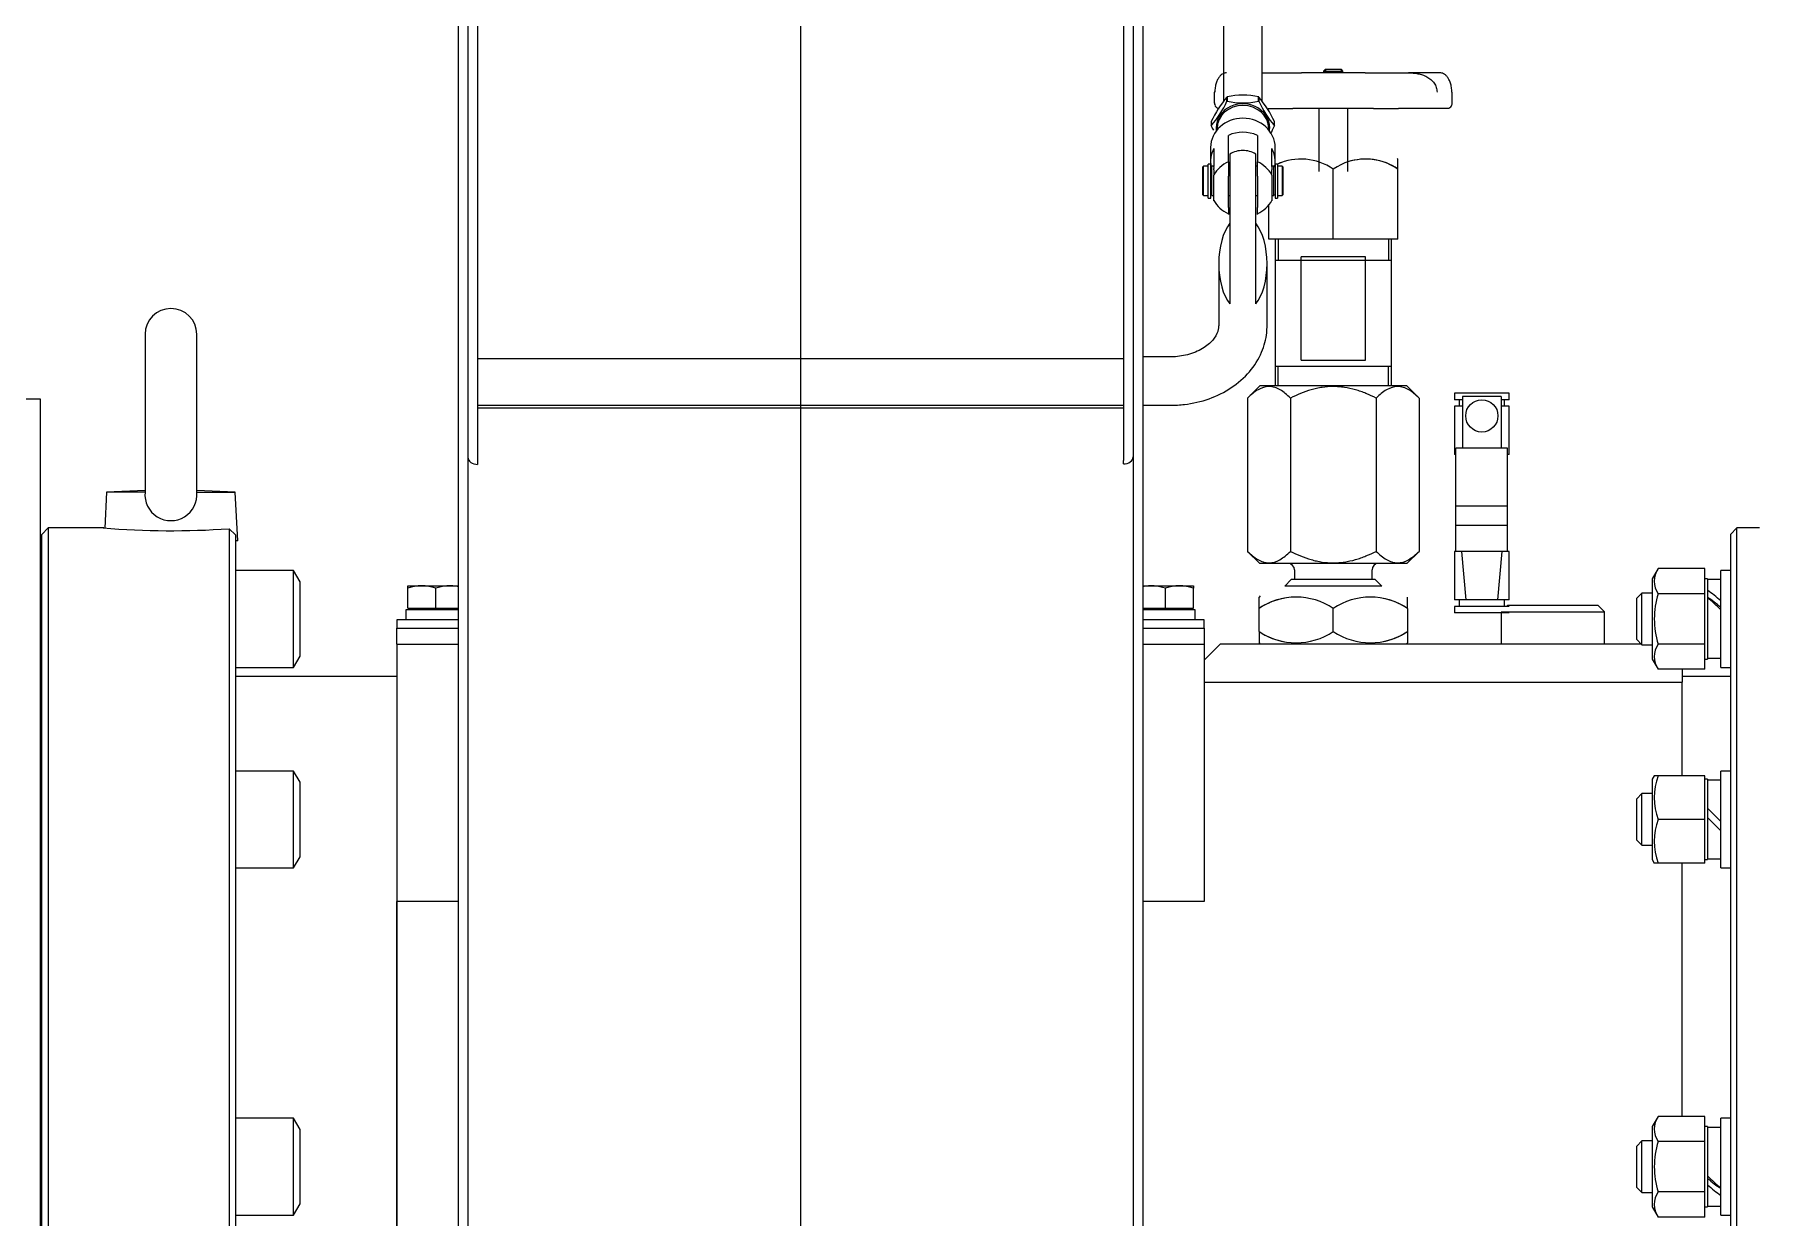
# Model space of a CAD drawing. Extents: x -681219 to -550379, y -242630 to -158199.
# Drawn here: x -622685 to -621992, y -178045 to -177570 of the extents above; entities that cross this region are included whole.
import ezdxf
from ezdxf.lldxf.tags import DXFTag

# ---------------------------------------------------------------- set-up
doc = ezdxf.new("R2010")
doc.units = 0
doc.header["$LTSCALE"] = 1000
for name, color, linetype in [('12_GB93', 7, 'CONTINUOUS'), ('12_GB97.1', 7, 'CONTINUOUS'), ('16_GB93', 7, 'CONTINUOUS'), ('16_GB97.1', 7, 'CONTINUOUS'), ('9_GB894.2_A', 7, 'CONTINUOUS'), ('AAO2017503', 7, 'CONTINUOUS'), ('AN101_01', 7, 'CONTINUOUS'), ('CDP-1', 7, 'CONTINUOUS'), ('CM2E32-100(SMC)', 7, 'CONTINUOUS'), ('DV1_默认层', 7, 'CONTINUOUS'), ('KQ2H06_02S', 7, 'CONTINUOUS'), ('M12×40_GB5783', 7, 'CONTINUOUS'), ('M16_GB1229', 7, 'CONTINUOUS'), ('M16×150_GB70.1_1', 7, 'CONTINUOUS'), ('M20_GB825', 7, 'CONTINUOUS'), ('MY135_04030101', 7, 'CONTINUOUS'), ('MYPH00711330A_A', 7, 'CONTINUOUS'), ('MYPH00711331A_A', 7, 'CONTINUOUS'), ('MYPH00711341_A', 7, 'CONTINUOUS'), ('MYPH00711777', 7, 'CONTINUOUS'), ('MYPH01410300A_A', 7, 'CONTINUOUS'), ('MYPH01410303A_A', 7, 'CONTINUOUS'), ('MYPH01410304A_A', 7, 'CONTINUOUS'), ('NT-03', 7, 'CONTINUOUS'), ('SJPS120×2_040201', 7, 'CONTINUOUS'), ('SY7120_40D_02', 7, 'CONTINUOUS'), ('Y-032B', 7, 'CONTINUOUS'), ('出料法兰', 7, 'CONTINUOUS'), ('导料板', 7, 'CONTINUOUS'), ('挡料板', 7, 'CONTINUOUS'), ('摇柄', 7, 'CONTINUOUS'), ('溜槽', 7, 'CONTINUOUS'), ('端板', 7, 'CONTINUOUS'), ('进料腔上筋', 7, 'CONTINUOUS'), ('进料腔衬套', 7, 'CONTINUOUS'), ('进料腔铸件', 7, 'CONTINUOUS')]:
    doc.layers.add(name, color=color, linetype=linetype)
tags = doc.linetypes.add('CENTER2', pattern=[28.575, 19.05, -3.175, 3.175, -3.175]).pattern_tags.tags
tags[10:11] = [DXFTag(74, 4), DXFTag(75, 0), DXFTag(340, '0'), DXFTag(46, 0.0), DXFTag(50, 0.0), DXFTag(44, 0.0), DXFTag(45, 0.0)]
tags[8:9] = [DXFTag(74, 4), DXFTag(75, 0), DXFTag(340, '0'), DXFTag(46, 0.0), DXFTag(50, 0.0), DXFTag(44, 0.0), DXFTag(45, 0.0)]
tags[6:7] = [DXFTag(74, 4), DXFTag(75, 0), DXFTag(340, '0'), DXFTag(46, 0.0), DXFTag(50, 0.0), DXFTag(44, 0.0), DXFTag(45, 0.0)]
tags[4:5] = [DXFTag(74, 4), DXFTag(75, 0), DXFTag(340, '0'), DXFTag(46, 0.0), DXFTag(50, 0.0), DXFTag(44, 0.0), DXFTag(45, 0.0)]

msp = doc.modelspace()

# ---------------------------------------------------------------- linework, layer by layer
at = {"layer": '12_GB93', "color": 7, "linetype": 'Continuous'}
for p, q in [((-622514.5305, -177800.9348), (-622535.5257, -177800.9348)), ((-622535.5257, -177800.9348), (-622535.5257, -177804.9524)), ((-622218.7833, -177800.9348), (-622239.7785, -177800.9348)), ((-622218.7833, -177804.9524), (-622218.7833, -177800.9348))]:
    msp.add_line(p, q, dxfattribs=at)
at = {"layer": '12_GB97.1', "color": 7, "linetype": 'Continuous'}
for p, q in [((-622514.5305, -177804.9524), (-622539.1545, -177804.9524)), ((-622539.1545, -177804.9524), (-622539.1545, -177808.1924)), ((-622215.1545, -177804.9524), (-622239.7785, -177804.9524)), ((-622215.1545, -177808.1924), (-622215.1545, -177804.9524))]:
    msp.add_line(p, q, dxfattribs=at)
at = {"layer": '16_GB93', "color": 7, "linetype": 'Continuous'}
for p, q in [((-622007.7945, -177788.7237), (-622013.1081, -177788.7237)), ((-622013.1081, -177820.3461), (-622007.7945, -177820.3461)), ((-622007.7945, -177869.2267), (-622013.1081, -177869.2267)), ((-622013.1081, -177880.5025), (-622007.7945, -177885.8161)), ((-622007.7945, -177889.5734), (-622013.1081, -177884.2598)), ((-622013.1081, -177900.8491), (-622007.7945, -177900.8491)), ((-622007.7945, -178008.6621), (-622013.1081, -178008.6621)), ((-622013.1081, -178040.2845), (-622007.7945, -178040.2845))]:
    msp.add_line(p, q, dxfattribs=at)
for centre, major_axis, start_param, end_param in [((-622008.5726, -177804.5349), (-15.2724, 15.2724), -1.35823249, -1.01806001), ((-622008.5726, -177804.5349), (-10.1399, 10.1399), 4.89999302, 5.42094808), ((-622012.3299, -177804.5349), (15.2724, -15.2724), 1.54165878, 1.88183127), ((-622008.5726, -178024.4733), (-15.2724, 15.2724), 1.54165878, 1.88183127), ((-622012.3299, -178024.4733), (10.1399, -10.1399), 4.89999302, 5.42094808), ((-622012.3299, -178024.4733), (15.2724, -15.2724), -1.35823249, -1.01806001)]:
    msp.add_ellipse(centre, major_axis=major_axis, ratio=0.26794919, start_param=start_param, end_param=end_param, dxfattribs=at)
at = {"layer": '16_GB97.1', "color": 7, "linetype": 'Continuous'}
for p, q in [((-622007.7945, -177823.9749), (-622007.7945, -177785.0949)), ((-622003.9065, -177785.0949), (-622007.7945, -177785.0949)), ((-622007.7945, -177823.9749), (-622003.9065, -177823.9749)), ((-622007.7945, -177904.4779), (-622007.7945, -177865.5979)), ((-622003.9065, -177865.5979), (-622007.7945, -177865.5979)), ((-622007.7945, -177904.4779), (-622003.9065, -177904.4779)), ((-622007.7945, -178043.9133), (-622007.7945, -178005.0333)), ((-622003.9065, -178005.0333), (-622007.7945, -178005.0333)), ((-622007.7945, -178043.9133), (-622003.9065, -178043.9133))]:
    msp.add_line(p, q, dxfattribs=at)
at = {"layer": '9_GB894.2_A', "color": 7, "linetype": 'Continuous'}
for p, q in [((-622213.5345, -177635.5839), (-622213.5345, -177621.8982)), ((-622212.4977, -177621.8982), (-622213.5345, -177621.8982)), ((-622212.4977, -177635.5839), (-622212.4977, -177621.8982)), ((-622186.7073, -177621.8982), (-622186.7073, -177635.5839)), ((-622185.6705, -177621.8982), (-622186.7073, -177621.8982)), ((-622185.6705, -177621.8982), (-622185.6705, -177635.5839)), ((-622213.5345, -177635.5839), (-622212.4977, -177635.5839)), ((-622186.7073, -177635.5839), (-622185.6705, -177635.5839))]:
    msp.add_line(p, q, dxfattribs=at)
at = {"layer": 'AAO2017503', "color": 7, "linetype": 'Continuous'}
for p, q in [((-622580.6265, -177785.0949), (-622603.9545, -177785.0949)), ((-622580.6265, -177823.9749), (-622580.6265, -177785.0949)), ((-622578.0345, -177789.5842), (-622580.6265, -177785.0949)), ((-622578.0345, -177819.4855), (-622578.0345, -177789.5842)), ((-622681.7145, -177791.5749), (-622682.3625, -177791.5749)), ((-622682.3625, -177817.4949), (-622681.7145, -177817.4949)), ((-622603.9545, -177823.9749), (-622580.6265, -177823.9749)), ((-622580.6265, -177823.9749), (-622578.0345, -177819.4855)), ((-622580.6265, -177865.5979), (-622603.9545, -177865.5979)), ((-622580.6265, -177904.4779), (-622580.6265, -177865.5979)), ((-622578.0345, -177870.0873), (-622580.6265, -177865.5979)), ((-622681.7145, -177872.0779), (-622682.3625, -177872.0779)), ((-622578.0345, -177899.9886), (-622578.0345, -177870.0873)), ((-622682.3625, -177897.9979), (-622681.7145, -177897.9979)), ((-622580.6265, -177904.4779), (-622578.0345, -177899.9886)), ((-622603.9545, -177904.4779), (-622580.6265, -177904.4779)), ((-622580.6265, -178005.0333), (-622603.9545, -178005.0333)), ((-622580.6265, -178043.9133), (-622580.6265, -178005.0333)), ((-622578.0345, -178009.5227), (-622580.6265, -178005.0333)), ((-622681.7145, -178011.5133), (-622682.3625, -178011.5133)), ((-622578.0345, -178039.424), (-622578.0345, -178009.5227)), ((-622682.3625, -178037.4333), (-622681.7145, -178037.4333)), ((-622580.6265, -178043.9133), (-622578.0345, -178039.424)), ((-622603.9545, -178043.9133), (-622580.6265, -178043.9133))]:
    msp.add_line(p, q, dxfattribs=at)
at = {"layer": 'AN101_01', "color": 7, "linetype": 'Continuous'}
for p, q in [((-622111.7985, -177777.4505), (-622110.1785, -177796.8905)), ((-622097.2185, -177796.8905), (-622095.5985, -177777.4505)), ((-622097.2185, -177796.8905), (-622110.1785, -177796.8905))]:
    msp.add_line(p, q, dxfattribs=at)
at = {"layer": 'CDP-1', "color": 7, "linetype": 'Continuous'}
for p, q in [((-622215.4137, -177622.8001), (-622215.8025, -177623.1889)), ((-622215.8025, -177623.1889), (-622215.8025, -177634.0753)), ((-622215.4137, -177634.4641), (-622215.4137, -177622.8001)), ((-622213.5345, -177622.8001), (-622215.4137, -177622.8001)), ((-622212.0441, -177623.0593), (-622212.4977, -177623.0593)), ((-622212.0441, -177634.4641), (-622212.0441, -177622.8001)), ((-622211.2665, -177622.8001), (-622212.0441, -177622.8001)), ((-622204.7865, -177622.8001), (-622205.4345, -177622.8001)), ((-622193.7705, -177622.8001), (-622194.4185, -177622.8001)), ((-622187.1609, -177622.8001), (-622187.9385, -177622.8001)), ((-622187.1609, -177634.4641), (-622187.1609, -177622.8001)), ((-622186.7073, -177623.0593), (-622187.1609, -177623.0593)), ((-622183.7913, -177622.8001), (-622185.6705, -177622.8001)), ((-622183.7913, -177622.8001), (-622183.7913, -177634.4641)), ((-622183.4025, -177623.1889), (-622183.7913, -177622.8001)), ((-622183.4025, -177634.0753), (-622183.4025, -177623.1889)), ((-622215.8025, -177634.0753), (-622215.4137, -177634.4641)), ((-622215.4137, -177634.4641), (-622213.5345, -177634.4641)), ((-622212.4977, -177634.2049), (-622212.0441, -177634.2049)), ((-622212.0441, -177634.4641), (-622211.2665, -177634.4641)), ((-622205.4345, -177634.4641), (-622204.7865, -177634.4641)), ((-622194.4185, -177634.4641), (-622193.7705, -177634.4641)), ((-622187.9385, -177634.4641), (-622187.1609, -177634.4641)), ((-622187.1609, -177634.2049), (-622186.7073, -177634.2049)), ((-622185.6705, -177634.4641), (-622183.7913, -177634.4641)), ((-622183.7913, -177634.4641), (-622183.4025, -177634.0753))]:
    msp.add_line(p, q, dxfattribs=at)
at = {"layer": 'CM2E32-100(SMC)', "color": 7, "linetype": 'Continuous'}
for p, q in [((-622207.3785, -177505.6975), (-622207.3785, -177596.7212)), ((-622191.8265, -177596.7014), (-622191.8265, -177505.6975))]:
    msp.add_line(p, q, dxfattribs=at)
at = {"layer": 'DV1_默认层', "color": 7, "linetype": 'CENTER2', "ltscale": 30}
msp.add_line((-622377.1545, -177037.9925), (-622377.1545, -178418.8847), dxfattribs=at)
at = {"layer": 'KQ2H06_02S', "color": 7, "linetype": 'Continuous'}
for p, q in [((-622092.6825, -177713.9465), (-622114.7145, -177713.9465)), ((-622114.7145, -177713.9465), (-622114.7145, -177716.5385)), ((-622092.6825, -177716.5385), (-622092.6825, -177713.9465)), ((-622111.4745, -177716.5385), (-622114.7145, -177716.5385)), ((-622111.4745, -177719.1305), (-622114.7145, -177719.1305)), ((-622114.7145, -177719.1305), (-622114.7145, -177738.5705)), ((-622112.7705, -177716.5385), (-622112.7705, -177719.1305)), ((-622092.6825, -177716.5385), (-622095.9225, -177716.5385)), ((-622092.6825, -177719.1305), (-622095.9225, -177719.1305)), ((-622094.6265, -177719.1305), (-622094.6265, -177716.5385)), ((-622092.6825, -177738.5705), (-622092.6825, -177719.1305)), ((-622114.0665, -177738.5705), (-622114.7145, -177738.5705)), ((-622092.6825, -177738.5705), (-622093.3305, -177738.5705)), ((-622114.0665, -177777.4505), (-622114.7145, -177777.4505)), ((-622114.7145, -177777.4505), (-622114.7145, -177796.8905)), ((-622092.6825, -177777.4505), (-622093.3305, -177777.4505)), ((-622092.6825, -177796.8905), (-622092.6825, -177777.4505)), ((-622110.1785, -177796.8905), (-622114.7145, -177796.8905)), ((-622112.7705, -177796.8905), (-622112.7705, -177799.4825)), ((-622092.6825, -177796.8905), (-622097.2185, -177796.8905)), ((-622094.6265, -177799.4825), (-622094.6265, -177796.8905)), ((-622092.6825, -177799.4825), (-622114.7145, -177799.4825)), ((-622114.7145, -177799.4825), (-622114.7145, -177802.0745)), ((-622092.6825, -177802.0745), (-622114.7145, -177802.0745))]:
    msp.add_line(p, q, dxfattribs=at)
at = {"layer": 'M12×40_GB5783', "color": 7, "linetype": 'Continuous'}
for p, q in [((-622534.8427, -177791.2148), (-622514.5305, -177791.2148)), ((-622534.8427, -177792.2188), (-622534.8427, -177791.2148)), ((-622239.7785, -177791.2148), (-622219.4663, -177791.2148)), ((-622219.4663, -177791.2148), (-622219.4663, -177792.2188)), ((-622534.8427, -177800.1572), (-622534.8427, -177792.2188)), ((-622523.6025, -177800.1572), (-622523.6025, -177792.219)), ((-622230.7065, -177800.1572), (-622230.7065, -177792.219)), ((-622219.4663, -177800.1572), (-622219.4663, -177792.2188)), ((-622534.8427, -177800.1572), (-622523.6025, -177800.1572)), ((-622534.3593, -177800.1572), (-622534.3593, -177800.9348)), ((-622523.6025, -177800.1572), (-622514.5305, -177800.1572)), ((-622239.7785, -177800.1572), (-622230.7065, -177800.1572)), ((-622230.7065, -177800.1572), (-622219.4663, -177800.1572)), ((-622219.9497, -177800.9348), (-622219.9497, -177800.1572))]:
    msp.add_line(p, q, dxfattribs=at)
for centre, start, end in [((-622529.2228, -177807.5892), 69.9144082, 110.0839111), ((-622517.9822, -177807.5893), 77.6650856, 110.0855316), ((-622236.3268, -177807.5892), 69.9144082, 102.3025138), ((-622225.0862, -177807.5893), 69.9161492, 110.0855316)]:
    msp.add_arc(centre, 16.3656, start, end, dxfattribs=at)
at = {"layer": 'M16_GB1229', "color": 7, "linetype": 'Continuous'}
for p, q in [((-622032.9213, -177784.3322), (-622035.2697, -177788.3997)), ((-622014.1449, -177784.3321), (-622032.9212, -177784.3321)), ((-622014.1449, -177794.4332), (-622014.1449, -177784.3321)), ((-622035.2697, -177788.3997), (-622035.2697, -177820.6701)), ((-622013.1081, -177788.3997), (-622014.1449, -177788.3997)), ((-622013.1081, -177788.3997), (-622013.1081, -177820.6701)), ((-622014.1449, -177794.4332), (-622032.9209, -177794.4332)), ((-622014.1449, -177814.636), (-622014.1449, -177794.4332)), ((-622014.1449, -177814.636), (-622032.9212, -177814.636)), ((-622014.1449, -177824.7376), (-622014.1449, -177814.636)), ((-622035.2697, -177820.6701), (-622032.9213, -177824.7375)), ((-622014.1449, -177824.7376), (-622032.9212, -177824.7376)), ((-622014.1449, -177820.6701), (-622013.1081, -177820.6701)), ((-622034.484, -177867.5419), (-622035.2697, -177868.9027)), ((-622032.9212, -177867.5419), (-622034.484, -177867.5419)), ((-622014.1449, -177867.5419), (-622032.9212, -177867.5419)), ((-622014.1449, -177885.0379), (-622014.1449, -177867.5419)), ((-622035.2697, -177868.9027), (-622035.2697, -177901.1731)), ((-622013.1081, -177868.9027), (-622014.1449, -177868.9027)), ((-622013.1081, -177868.9027), (-622013.1081, -177901.1731)), ((-622014.1449, -177885.0379), (-622032.9209, -177885.0379)), ((-622014.1449, -177902.5339), (-622014.1449, -177885.0379)), ((-622035.2697, -177901.1731), (-622034.484, -177902.5339)), ((-622014.1449, -177901.1731), (-622013.1081, -177901.1731)), ((-622032.9212, -177902.5339), (-622034.484, -177902.5339)), ((-622014.1449, -177902.5339), (-622032.9212, -177902.5339)), ((-622032.9213, -178004.2707), (-622035.2697, -178008.3381)), ((-622014.1449, -178004.2706), (-622032.9212, -178004.2706)), ((-622014.1449, -178014.3722), (-622014.1449, -178004.2706)), ((-622035.2697, -178008.3381), (-622035.2697, -178040.6085)), ((-622013.1081, -178008.3381), (-622014.1449, -178008.3381)), ((-622013.1081, -178008.3381), (-622013.1081, -178040.6085)), ((-622014.1449, -178014.3722), (-622032.9212, -178014.3722)), ((-622014.1449, -178034.575), (-622014.1449, -178014.3722)), ((-622035.2697, -178040.6085), (-622032.9213, -178044.676)), ((-622014.1449, -178034.575), (-622032.9209, -178034.575)), ((-622014.1449, -178044.6761), (-622014.1449, -178034.575)), ((-622014.1449, -178040.6085), (-622013.1081, -178040.6085)), ((-622014.1449, -178044.6761), (-622032.9212, -178044.6761))]:
    msp.add_line(p, q, dxfattribs=at)
for centre, radius, start, end in [((-622025.422, -177789.3825), 9.0413, 146.0414718, 213.9614395), ((-622000.7831, -177804.535), 33.6881, 162.5506439, 197.4479005), ((-622025.4521, -177819.6868), 9.0166, 145.9324646, 214.0675354), ((-622008.9962, -177876.2896), 25.474, 159.916149, 200.0855317), ((-622008.9963, -177893.7863), 25.4739, 159.9144081, 200.0839112), ((-622025.4521, -178009.3214), 9.0166, 145.9324646, 214.0675354), ((-622000.783, -178024.4732), 33.6882, 162.5521485, 197.4493071), ((-622025.422, -178039.6257), 9.0413, 146.038412, 213.9586768)]:
    msp.add_arc(centre, radius, start, end, dxfattribs=at)
at = {"layer": 'M16×150_GB70.1_1', "color": 7, "linetype": 'Continuous'}
for p, q in [((-622039.4169, -177794.1669), (-622041.4905, -177796.2405)), ((-622041.4905, -177812.8293), (-622041.4905, -177796.2405)), ((-622039.4169, -177814.9029), (-622039.4169, -177794.1669)), ((-622035.2697, -177794.1669), (-622039.4169, -177794.1669)), ((-622041.4905, -177812.8293), (-622039.4169, -177814.9029)), ((-622039.4169, -177814.9029), (-622035.2697, -177814.9029)), ((-622039.4169, -177874.6699), (-622041.4905, -177876.7435)), ((-622041.4905, -177893.3323), (-622041.4905, -177876.7435)), ((-622039.4169, -177895.4059), (-622039.4169, -177874.6699)), ((-622035.2697, -177874.6699), (-622039.4169, -177874.6699)), ((-622041.4905, -177893.3323), (-622039.4169, -177895.4059)), ((-622039.4169, -177895.4059), (-622035.2697, -177895.4059)), ((-622039.4169, -178014.1053), (-622041.4905, -178016.1789)), ((-622041.4905, -178032.7677), (-622041.4905, -178016.1789)), ((-622039.4169, -178034.8413), (-622039.4169, -178014.1053)), ((-622035.2697, -178014.1053), (-622039.4169, -178014.1053)), ((-622041.4905, -178032.7677), (-622039.4169, -178034.8413)), ((-622039.4169, -178034.8413), (-622035.2697, -178034.8413))]:
    msp.add_line(p, q, dxfattribs=at)
at = {"layer": 'M20_GB825', "color": 7, "linetype": 'Continuous'}
for p, q in [((-622640.2425, -177690.2564), (-622640.2425, -177754.1119)), ((-622619.5065, -177753.8145), (-622619.5065, -177690.2564)), ((-622655.7232, -177753.6308), (-622656.445, -177768.0665)), ((-622640.2425, -177752.9323), (-622655.7232, -177753.6308)), ((-622640.2378, -177753.6308), (-622655.7232, -177753.6308)), ((-622619.5111, -177753.6308), (-622604.0258, -177753.6308)), ((-622604.0258, -177753.6308), (-622619.5065, -177752.9323)), ((-622603.0473, -177773.2004), (-622604.0258, -177753.6308)), ((-622603.0473, -177773.2004), (-622603.9545, -177773.2004))]:
    msp.add_line(p, q, dxfattribs=at)
for centre, radius, start, end in [((-622629.8745, -177690.2564), 10.368, 0, 180), ((-622629.8745, -177754.6587), 10.4142, 174.3354546, 5.6645454)]:
    msp.add_arc(centre, radius, start, end, dxfattribs=at)
at = {"layer": 'MY135_04030101', "color": 7, "linetype": 'Continuous'}
for p, q in [((-622191.8265, -177585.2804), (-622176.086, -177585.2804)), ((-622150.5429, -177585.2804), (-622176.086, -177585.2804)), ((-622150.5429, -177585.2804), (-622133.1777, -177585.2804)), ((-622120.4062, -177585.2804), (-622133.1777, -177585.2804)), ((-622210.8768, -177593.0564), (-622211.0906, -177593.0564)), ((-622211.0906, -177593.0564), (-622211.0906, -177597.3428)), ((-622115.5383, -177593.0564), (-622115.7522, -177593.0564)), ((-622115.5383, -177597.3428), (-622115.5383, -177593.0564)), ((-622189.4893, -177599.5364), (-622179.5185, -177599.5364)), ((-622167.6825, -177599.5364), (-622179.5185, -177599.5364)), ((-622158.9464, -177599.5364), (-622167.6825, -177599.5364)), ((-622147.1105, -177599.5364), (-622158.9464, -177599.5364)), ((-622147.1105, -177599.5364), (-622137.1397, -177599.5364)), ((-622121.8899, -177599.5364), (-622137.1397, -177599.5364)), ((-622117.5218, -177599.5364), (-622121.8899, -177599.5364))]:
    msp.add_line(p, q, dxfattribs=at)
for centre, radius, start, end in [((-622210.439, -177597.3241), 0.6503, 181.7291092, 227.6817991), ((-622209.6405, -177597.5427), 1.4304, 171.6311579, 206.6690742), ((-622117.2524, -177597.4674), 1.7128, 326.9232659, 4.2290726), ((-622209.0876, -177597.6416), 1.8914, 203.5519845, 268.1350794), ((-622117.4682, -177597.6936), 1.8116, 268.3230288, 336.9409011)]:
    msp.add_arc(centre, radius, start, end, dxfattribs=at)
for points, knots in [([(-622206.2227, -177585.2804), (-622206.6288, -177585.2804), (-622207.0849, -177585.3675), (-622207.8123, -177585.7342), (-622208.0616, -177585.8964), (-622208.5561, -177586.3106), (-622208.8028, -177586.5629), (-622209.2872, -177587.1804), (-622209.5262, -177587.5497), (-622209.8529, -177588.1817), (-622209.9571, -177588.4061), (-622210.1545, -177588.8854), (-622210.2482, -177589.1423), (-622210.502, -177589.9408), (-622210.6374, -177590.5135), (-622210.7793, -177591.4415), (-622210.8158, -177591.7616), (-622210.8644, -177592.4036), (-622210.8768, -177592.7282), (-622210.8768, -177593.0564)], [0, 0, 0, 0, 0.25, 0.25, 0.375, 0.375, 0.5, 0.5, 0.625, 0.625, 0.6875, 0.6875, 0.75, 0.75, 0.875, 0.875, 0.9375, 0.9375, 1, 1, 1, 1]), ([(-622133.1777, -177585.2804), (-622131.9083, -177585.2804), (-622130.6338, -177585.3675), (-622128.7411, -177585.7342), (-622128.1147, -177585.8964), (-622126.9053, -177586.3106), (-622126.3183, -177586.5629), (-622125.1893, -177587.1804), (-622124.6444, -177587.5497), (-622123.9108, -177588.1817), (-622123.6787, -177588.4061), (-622123.2419, -177588.8854), (-622123.036, -177589.1423), (-622122.4812, -177589.9408), (-622122.1892, -177590.5135), (-622121.884, -177591.4415), (-622121.8056, -177591.7616), (-622121.7017, -177592.4036), (-622121.6753, -177592.7282), (-622121.6753, -177593.0564)], [0, 0, 0, 0, 0.25, 0.25, 0.375, 0.375, 0.5, 0.5, 0.625, 0.625, 0.6875, 0.6875, 0.75, 0.75, 0.875, 0.875, 0.9375, 0.9375, 1, 1, 1, 1]), ([(-622115.7522, -177593.0564), (-622115.7522, -177592.4007), (-622115.8011, -177591.7636), (-622115.9422, -177590.8345), (-622116.0006, -177590.5312), (-622116.135, -177589.9529), (-622116.2113, -177589.6753), (-622116.3808, -177589.1421), (-622116.4744, -177588.8856), (-622116.672, -177588.4059), (-622116.7764, -177588.181), (-622116.9949, -177587.7584), (-622117.1095, -177587.5599), (-622117.3444, -177587.1926), (-622117.464, -177587.0245), (-622117.8271, -177586.5618), (-622118.0752, -177586.308), (-622118.4498, -177585.9952), (-622118.5753, -177585.9022), (-622118.8223, -177585.7397), (-622118.9444, -177585.6696), (-622119.546, -177585.3676), (-622120.0004, -177585.2804), (-622120.4062, -177585.2804)], [0, 0, 0, 0, 0.125, 0.125, 0.1875, 0.1875, 0.25, 0.25, 0.3125, 0.3125, 0.375, 0.375, 0.4375, 0.4375, 0.5, 0.5, 0.625, 0.625, 0.6875, 0.6875, 0.75, 0.75, 1, 1, 1, 1])]:
    msp.add_open_spline(points, degree=3, knots=knots, dxfattribs=at)
at = {"layer": 'MYPH00711330A_A', "color": 7, "linetype": 'Continuous'}
for p, q in [((-622166.5545, -177583.9844), (-622167.2025, -177584.6324)), ((-622167.2025, -177584.6324), (-622159.4265, -177584.6324)), ((-622167.2025, -177584.6324), (-622167.2025, -177585.2804)), ((-622160.0745, -177583.9844), (-622166.5545, -177583.9844)), ((-622166.4074, -177583.9844), (-622166.4074, -177585.2804)), ((-622160.2216, -177583.9844), (-622160.2216, -177585.2804)), ((-622159.4265, -177584.6324), (-622160.0745, -177583.9844)), ((-622159.4265, -177585.2804), (-622159.4265, -177584.6324)), ((-622169.1465, -177599.5364), (-622169.1465, -177624.8732)), ((-622157.4825, -177624.8732), (-622157.4825, -177599.5364))]:
    msp.add_line(p, q, dxfattribs=at)
at = {"layer": 'MYPH00711331A_A', "color": 7, "linetype": 'Continuous'}
for p, q in [((-622192.8633, -177710.9924), (-622197.7338, -177715.8629)), ((-622133.7657, -177710.9924), (-622192.8633, -177710.9924)), ((-622128.8952, -177715.8629), (-622133.7657, -177710.9924)), ((-622197.7338, -177715.8629), (-622197.7338, -177777.4019)), ((-622180.5241, -177715.8629), (-622180.5241, -177777.4019)), ((-622146.1048, -177715.8629), (-622146.1048, -177777.4019)), ((-622128.8952, -177715.8629), (-622128.8952, -177777.4019)), ((-622197.7338, -177777.4019), (-622192.8633, -177782.2724)), ((-622133.7657, -177782.2724), (-622128.8952, -177777.4019)), ((-622133.7657, -177782.2724), (-622192.8633, -177782.2724)), ((-622180.1625, -177788.7524), (-622182.7545, -177791.3444)), ((-622143.8745, -177791.3444), (-622182.7545, -177791.3444)), ((-622146.4665, -177788.7524), (-622180.1625, -177788.7524)), ((-622178.8665, -177784.8644), (-622178.8665, -177788.7524)), ((-622147.7625, -177788.7524), (-622147.7625, -177784.8644)), ((-622143.8745, -177791.3444), (-622146.4665, -177788.7524))]:
    msp.add_line(p, q, dxfattribs=at)
for centre, start, end in [((-622181.4585, -177784.8644), 0, 90), ((-622145.1705, -177784.8644), 90, 180)]:
    msp.add_arc(centre, 2.592, start, end, dxfattribs=at)
for points, knots in [([(-622180.5241, -177715.8629), (-622181.8688, -177714.5183), (-622183.2438, -177713.375), (-622185.3801, -177712.1498), (-622186.1046, -177711.8239), (-622187.2144, -177711.4877), (-622187.5881, -177711.401), (-622188.344, -177711.2834), (-622188.7219, -177711.2533), (-622190.5999, -177711.2454), (-622192.0767, -177711.7004), (-622194.2609, -177712.9383), (-622194.9736, -177713.4361), (-622196.3716, -177714.5601), (-622197.0576, -177715.1868), (-622197.7338, -177715.8629)], [0, 0, 0, 0, 0.25, 0.25, 0.375, 0.375, 0.4375, 0.4375, 0.5, 0.5, 0.75, 0.75, 0.875, 0.875, 1, 1, 1, 1]), ([(-622146.1048, -177715.8629), (-622147.4379, -177715.1964), (-622148.7985, -177714.5736), (-622150.8954, -177713.7289), (-622151.6017, -177713.4633), (-622153.021, -177712.9719), (-622153.7353, -177712.7454), (-622155.8939, -177712.1304), (-622157.3539, -177711.8062), (-622159.5816, -177711.4755), (-622160.3317, -177711.391), (-622161.8404, -177711.2786), (-622162.592, -177711.251), (-622164.8387, -177711.253), (-622166.3254, -177711.3677), (-622168.5404, -177711.6974), (-622169.2762, -177711.8335), (-622170.743, -177712.155), (-622171.4764, -177712.341), (-622173.6504, -177712.9622), (-622175.0629, -177713.4583), (-622177.8321, -177714.5748), (-622179.1887, -177715.1952), (-622180.5241, -177715.8629)], [0, 0, 0, 0, 0.125, 0.125, 0.1875, 0.1875, 0.25, 0.25, 0.375, 0.375, 0.4375, 0.4375, 0.5, 0.5, 0.625, 0.625, 0.6875, 0.6875, 0.75, 0.75, 0.875, 0.875, 1, 1, 1, 1]), ([(-622128.8952, -177715.8629), (-622130.2393, -177714.5188), (-622131.6139, -177713.3757), (-622133.75, -177712.1504), (-622134.4745, -177711.8244), (-622135.5844, -177711.4879), (-622135.9582, -177711.4012), (-622136.7142, -177711.2835), (-622137.0921, -177711.2533), (-622138.9702, -177711.2452), (-622140.4471, -177711.7001), (-622142.6317, -177712.9381), (-622143.3443, -177713.4359), (-622144.7425, -177714.56), (-622145.4286, -177715.1867), (-622146.1048, -177715.8629)], [0, 0, 0, 0, 0.25, 0.25, 0.375, 0.375, 0.4375, 0.4375, 0.5, 0.5, 0.75, 0.75, 0.875, 0.875, 1, 1, 1, 1]), ([(-622197.7338, -177777.4019), (-622196.3897, -177778.746), (-622195.0151, -177779.8891), (-622192.8791, -177781.1144), (-622192.1546, -177781.4404), (-622191.0448, -177781.7769), (-622190.671, -177781.8636), (-622189.915, -177781.9813), (-622189.5371, -177782.0115), (-622187.6591, -177782.0197), (-622186.1822, -177781.5649), (-622183.9977, -177780.327), (-622183.285, -177779.8292), (-622181.8867, -177778.7051), (-622181.2005, -177778.0783), (-622180.5241, -177777.4019)], [0, 0, 0, 0, 0.25, 0.25, 0.375, 0.375, 0.4375, 0.4375, 0.5, 0.5, 0.75, 0.75, 0.875, 0.875, 1, 1, 1, 1]), ([(-622180.5241, -177777.4019), (-622179.1887, -177778.0696), (-622177.8321, -177778.6901), (-622175.0629, -177779.8066), (-622173.6504, -177780.3027), (-622171.4764, -177780.9238), (-622170.743, -177781.1099), (-622169.2762, -177781.4313), (-622168.5404, -177781.5674), (-622166.3254, -177781.8971), (-622164.8387, -177782.0119), (-622162.592, -177782.0139), (-622161.8404, -177781.9863), (-622160.3317, -177781.8738), (-622159.5816, -177781.7894), (-622157.3539, -177781.4586), (-622155.8939, -177781.1344), (-622153.7353, -177780.5194), (-622153.021, -177780.293), (-622151.6017, -177779.8015), (-622150.8954, -177779.5359), (-622148.7985, -177778.6913), (-622147.4379, -177778.0685), (-622146.1048, -177777.4019)], [0, 0, 0, 0, 0.125, 0.125, 0.25, 0.25, 0.3125, 0.3125, 0.375, 0.375, 0.5, 0.5, 0.5625, 0.5625, 0.625, 0.625, 0.75, 0.75, 0.8125, 0.8125, 0.875, 0.875, 1, 1, 1, 1]), ([(-622146.1048, -177777.4019), (-622144.7607, -177778.7461), (-622143.386, -177779.8892), (-622141.25, -177781.1145), (-622140.5255, -177781.4404), (-622139.4156, -177781.7769), (-622139.0418, -177781.8636), (-622138.2858, -177781.9813), (-622137.9079, -177782.0115), (-622136.0298, -177782.0197), (-622134.5529, -177781.5647), (-622132.3683, -177780.3267), (-622131.6556, -177779.829), (-622130.2575, -177778.7049), (-622129.5714, -177778.0781), (-622128.8952, -177777.4019)], [0, 0, 0, 0, 0.25, 0.25, 0.375, 0.375, 0.4375, 0.4375, 0.5, 0.5, 0.75, 0.75, 0.875, 0.875, 1, 1, 1, 1])]:
    msp.add_open_spline(points, degree=3, knots=knots, dxfattribs=at)
at = {"layer": 'MYPH00711341_A', "color": 7, "linetype": 'Continuous'}
for p, q in [((-622786.0425, -177716.1764), (-622682.3625, -177716.1764)), ((-622682.3625, -177716.1764), (-622682.3625, -177729.1364)), ((-622682.3625, -177729.1364), (-622682.3625, -178409.5364))]:
    msp.add_line(p, q, dxfattribs=at)
at = {"layer": 'MYPH00711777', "color": 7, "linetype": 'Continuous'}
for p, q in [((-622215.1545, -177829.9319), (-622023.3465, -177829.9319)), ((-622023.3465, -177867.5419), (-622023.3465, -177829.9319)), ((-622023.3465, -178004.2706), (-622023.3465, -177902.5339)), ((-622539.1545, -178380.0209), (-622539.1545, -177917.9209)), ((-622514.5305, -177917.9209), (-622539.1545, -177917.9209)), ((-622215.1545, -177917.9209), (-622239.7785, -177917.9209))]:
    msp.add_line(p, q, dxfattribs=at)
at = {"layer": 'MYPH01410300A_A', "color": 7, "linetype": 'Continuous'}
for p, q in [((-622163.3145, -177652.0244), (-622163.3145, -177623.8935)), ((-622137.3945, -177619.8836), (-622137.6537, -177619.6244)), ((-622137.3945, -177623.8935), (-622137.3945, -177619.8836)), ((-622137.3945, -177652.0244), (-622137.3945, -177623.8935)), ((-622189.2345, -177652.0244), (-622189.2345, -177638.4411)), ((-622163.3145, -177652.0244), (-622189.2345, -177652.0244)), ((-622137.3945, -177652.0244), (-622163.3145, -177652.0244))]:
    msp.add_line(p, q, dxfattribs=at)
for centre, radius, start, end in [((-622176.2745, -177643.0397), 23.1202, 109.954066, 114.4154284), ((-622176.2745, -177642.9373), 23.0354, 55.7633544, 114.4518764), ((-622150.3545, -177643.0396), 23.12, 55.9059589, 124.0940411), ((-622150.3545, -177642.9373), 23.0354, 55.7633544, 108.1531315)]:
    msp.add_arc(centre, radius, start, end, dxfattribs=at)
at = {"layer": 'MYPH01410303A_A', "color": 7, "linetype": 'Continuous'}
for p, q in [((-622186.6425, -177652.0244), (-622186.6425, -177710.9924)), ((-622185.4502, -177652.0244), (-622185.4502, -177660.4484)), ((-622141.1788, -177652.0244), (-622141.1788, -177660.4484)), ((-622139.9865, -177710.9924), (-622139.9865, -177652.0244)), ((-622150.4194, -177659.1524), (-622176.2095, -177659.1524)), ((-622176.2095, -177700.6244), (-622176.2095, -177659.1524)), ((-622150.4194, -177700.6244), (-622150.4194, -177659.1524)), ((-622186.6425, -177660.4484), (-622139.9865, -177660.4484)), ((-622176.2095, -177700.6244), (-622150.4194, -177700.6244)), ((-622139.9865, -177703.2164), (-622186.6425, -177703.2164)), ((-622185.4502, -177710.9924), (-622185.4502, -177703.2164)), ((-622141.1788, -177710.9924), (-622141.1788, -177703.2164))]:
    msp.add_line(p, q, dxfattribs=at)
at = {"layer": 'MYPH01410304A_A', "color": 7, "linetype": 'Continuous'}
for p, q in [((-622192.6041, -177795.2324), (-622193.1225, -177795.7508)), ((-622193.1225, -177800.3621), (-622193.1225, -177795.7508)), ((-622133.5065, -177800.3621), (-622133.5065, -177795.761)), ((-622193.1225, -177809.5427), (-622193.1225, -177800.3621)), ((-622163.3145, -177809.5427), (-622163.3145, -177800.3621)), ((-622133.5065, -177800.3621), (-622133.5065, -177809.5427)), ((-622193.1225, -177809.5427), (-622193.1225, -177814.154)), ((-622133.5065, -177809.5427), (-622133.5065, -177814.154)), ((-622193.1225, -177814.154), (-622192.6041, -177814.6724)), ((-622134.0249, -177814.6724), (-622133.5065, -177814.154))]:
    msp.add_line(p, q, dxfattribs=at)
for centre, radius, start, end in [((-622178.2185, -177822.263), 26.491, 55.7638466, 124.2361534), ((-622178.2185, -177822.2629), 26.491, 100.0537208, 124.2362153), ((-622148.4105, -177822.2628), 26.4909, 55.7636343, 124.2363657), ((-622148.4105, -177822.263), 26.491, 55.7638466, 79.979887), ((-622178.2185, -177787.6419), 26.491, 235.7637847, 259.9462792), ((-622178.2185, -177787.6419), 26.491, 235.7638466, 304.2361534), ((-622148.4105, -177787.642), 26.4909, 235.7636343, 304.2363657), ((-622148.4105, -177787.6419), 26.491, 280.020113, 304.2361534)]:
    msp.add_arc(centre, radius, start, end, dxfattribs=at)
at = {"layer": 'NT-03', "color": 7, "linetype": 'Continuous'}
for p, q in [((-622205.982, -177596.6692), (-622205.982, -177594.9944)), ((-622205.9237, -177594.964), (-622205.9237, -177596.6388)), ((-622193.2812, -177596.6388), (-622193.2812, -177594.964)), ((-622193.223, -177594.9944), (-622193.223, -177596.6692)), ((-622212.3032, -177604.8752), (-622212.3032, -177606.55)), ((-622186.9017, -177606.55), (-622186.9017, -177604.8752))]:
    msp.add_line(p, q, dxfattribs=at)
for centre, radius, start, end in [((-622172.8587, -177623.1473), 43.4712, 139.6372585, 155.1446486), ((-622246.2206, -177577.889), 44.4054, 319.8013577, 334.9805493), ((-622199.6025, -177622.2793), 28.0372, 76.9701221, 103.0298779), ((-622199.6025, -177569.3235), 28.0372, 256.9701221, 283.0298779), ((-622227.1403, -177623.6554), 44.4054, 25.0194507, 40.1986423), ((-622153.7784, -177578.397), 43.4712, 204.8553514, 220.3627415), ((-622201.9592, -177606.5803), 10.3441, 179.8318103, 180.1681897), ((-622172.0646, -177587.8305), 44.4054, 205.0194507, 207.5336488), ((-622226.3462, -177588.3385), 43.4712, 330.6364234, 335.1446486), ((-622197.2457, -177606.5803), 10.3441, 359.8318103, 0.1681897)]:
    msp.add_arc(centre, radius, start, end, dxfattribs=at)
for start_param, end_param in [(0, 3.27658988), (6.14788618, 6.28318531)]:
    msp.add_ellipse((-622199.6025, -177607.4178), major_axis=(10.7568, 0), ratio=0.90246349, start_param=start_param, end_param=end_param, dxfattribs=at)
for points in [[(-622205.9237, -177594.964), (-622205.9529, -177594.9791), (-622205.982, -177594.9944)], [(-622205.982, -177596.6692), (-622205.9529, -177596.6539), (-622205.9237, -177596.6388)], [(-622193.223, -177594.9944), (-622193.2521, -177594.9791), (-622193.2812, -177594.964)], [(-622193.2812, -177596.6388), (-622193.2521, -177596.6539), (-622193.223, -177596.6692)]]:
    msp.add_open_spline(points, degree=2, dxfattribs=at)
at = {"layer": 'SJPS120×2_040201', "color": 7, "linetype": 'Continuous'}
for p, q in [((-622095.9225, -177801.7124), (-622054.4505, -177801.7124)), ((-622095.9225, -177802.0745), (-622095.9225, -177814.6724)), ((-622093.3305, -177799.1204), (-622093.6926, -177799.4825)), ((-622057.0425, -177799.1204), (-622093.3305, -177799.1204)), ((-622054.4505, -177801.7124), (-622057.0425, -177799.1204)), ((-622054.4505, -177814.6724), (-622054.4505, -177801.7124))]:
    msp.add_line(p, q, dxfattribs=at)
at = {"layer": 'SY7120_40D_02', "color": 7, "linetype": 'Continuous'}
for p, q in [((-622095.9225, -177715.2425), (-622111.4745, -177715.2425)), ((-622111.4745, -177715.2425), (-622111.4745, -177735.9785)), ((-622095.9225, -177715.2425), (-622095.9225, -177735.9785)), ((-622114.0665, -177759.3065), (-622114.0665, -177735.9785)), ((-622093.3305, -177735.9785), (-622114.0665, -177735.9785)), ((-622093.3305, -177759.3065), (-622093.3305, -177735.9785)), ((-622114.0665, -177767.0007), (-622114.0665, -177759.3065)), ((-622093.3305, -177759.3065), (-622114.0665, -177759.3065)), ((-622093.3305, -177767.0007), (-622093.3305, -177759.3065)), ((-622114.0665, -177777.4505), (-622114.0665, -177767.0007)), ((-622093.3305, -177767.0007), (-622114.0665, -177767.0007)), ((-622093.3305, -177777.4505), (-622093.3305, -177767.0007)), ((-622093.3305, -177777.4505), (-622114.0665, -177777.4505))]:
    msp.add_line(p, q, dxfattribs=at)
msp.add_circle((-622103.6985, -177723.0185), 6.48, dxfattribs=at)
at = {"layer": 'Y-032B', "color": 7, "linetype": 'Continuous'}
for p, q in [((-622209.9705, -177607.6969), (-622209.9705, -177608.216)), ((-622205.4345, -177620.9787), (-622205.4345, -177610.3715)), ((-622193.7705, -177610.3715), (-622193.7705, -177620.9787)), ((-622189.2345, -177608.216), (-622189.2345, -177607.6969)), ((-622212.5625, -177615.2336), (-622212.5625, -177620.8163)), ((-622211.2665, -177615.7182), (-622211.2665, -177622.9098)), ((-622187.9385, -177622.9098), (-622187.9385, -177615.7182)), ((-622186.6425, -177620.8163), (-622186.6425, -177615.2336)), ((-622211.2665, -177624.1582), (-622211.2665, -177626.3254)), ((-622205.4345, -177620.9787), (-622205.4345, -177626.8271)), ((-622193.7705, -177626.8271), (-622193.7705, -177620.9787)), ((-622187.9385, -177626.3254), (-622187.9385, -177624.1582)), ((-622211.2665, -177636.6881), (-622211.2665, -177626.3254)), ((-622205.4345, -177639.3696), (-622205.4345, -177626.8271)), ((-622193.7705, -177626.8271), (-622193.7705, -177639.3696)), ((-622187.9385, -177626.3254), (-622187.9385, -177636.6887)), ((-622205.4345, -177639.3696), (-622205.4345, -177642.2094)), ((-622193.7705, -177642.2094), (-622193.7705, -177639.3696))]:
    msp.add_line(p, q, dxfattribs=at)
for centre, major_axis, start_param, end_param in [((-622199.6025, -177615.2336), (12.96, 0), 0, 3.14159265), ((-622199.6025, -177607.6969), (10.368, 0), 0, 3.14159265), ((-622199.6025, -177620.8163), (-12.96, 0), 4.24562364, 5.17915432), ((-622199.6025, -177620.8163), (12.96, 0), 2.69056584, 3.33456639), ((-622199.6025, -177620.8163), (-12.96, 0), 2.95769175, 3.59261947), ((-622199.6025, -177631.4235), (-12.96, 0), 5.17915432, 5.8321585), ((-622199.6025, -177631.4235), (12.96, 0), 0.45102681, 1.10403099), ((-622199.6025, -177631.4235), (-12.96, 0), 0.45102681, 1.10403099), ((-622199.6025, -177631.4235), (12.96, 0), 5.17915432, 5.8321585)]:
    msp.add_ellipse(centre, major_axis=major_axis, ratio=0.90246349, start_param=start_param, end_param=end_param, dxfattribs=at)
for points in [[(-622211.2665, -177624.1582), (-622211.2375, -177624.0035), (-622211.2148, -177623.8597), (-622211.184, -177623.5949), (-622211.1761, -177623.4737), (-622211.1763, -177623.155), (-622211.2081, -177623.0035), (-622211.2665, -177622.9098)], [(-622187.9385, -177622.9098), (-622187.9675, -177622.9564), (-622187.9902, -177623.0177), (-622188.0209, -177623.1712), (-622188.0289, -177623.2639), (-622188.0287, -177623.5834), (-622187.9969, -177623.8468), (-622187.9385, -177624.1582)]]:
    msp.add_open_spline(points, degree=3, knots=[0, 0, 0, 0, 0.25, 0.25, 0.5, 0.5, 1, 1, 1, 1], dxfattribs=at)
at = {"layer": '出料法兰', "color": 7, "linetype": 'Continuous'}
for p, q in [((-622539.1545, -177814.6724), (-622539.1545, -177808.1924)), ((-622539.1545, -177808.1924), (-622532.6745, -177808.1924)), ((-622532.6745, -177808.1924), (-622514.5305, -177808.1924)), ((-622239.7785, -177808.1924), (-622221.6345, -177808.1924)), ((-622221.6345, -177808.1924), (-622215.1545, -177808.1924)), ((-622215.1545, -177808.1924), (-622215.1545, -177814.6724)), ((-622532.6745, -177814.6724), (-622514.5305, -177814.6724)), ((-622239.7785, -177814.6724), (-622221.6345, -177814.6724))]:
    msp.add_line(p, q, dxfattribs=at)
at = {"layer": '导料板', "color": 7, "linetype": 'Continuous'}
msp.add_line((-622247.5545, -177700.1018), (-622506.7545, -177700.1018), dxfattribs=at)
at = {"layer": '挡料板', "color": 7, "linetype": 'Continuous'}
msp.add_line((-622506.7545, -177718.7684), (-622247.5545, -177718.7684), dxfattribs=at)
at = {"layer": '摇柄', "color": 7, "linetype": 'Continuous'}
for p, q in [((-622204.7865, -177617.928), (-622204.7865, -177631.4353)), ((-622194.4185, -177631.4353), (-622194.4185, -177617.928)), ((-622204.7865, -177631.4353), (-622204.7865, -177678.0853)), ((-622194.4185, -177678.0853), (-622194.4185, -177631.4353)), ((-622209.3225, -177661.8907), (-622209.3225, -177686.7106)), ((-622189.8825, -177686.7106), (-622189.8825, -177661.8907)), ((-622228.7625, -177699.3284), (-622239.7785, -177699.3284)), ((-622239.7785, -177718.7684), (-622228.7625, -177718.7684))]:
    msp.add_line(p, q, dxfattribs=at)
for start, end in [(90, 122.2309526), (57.7690474, 90)]:
    msp.add_arc((-622199.6025, -177626.1502), 9.72, start, end, dxfattribs=at)
for major_axis in [(0, -19.1447), (0, 19.1447)]:
    msp.add_ellipse((-622199.6025, -177661.8907), major_axis=major_axis, ratio=0.50771331, start_param=3.7041289, end_param=5.72064906, dxfattribs=at)
for points, knots in [([(-622228.7625, -177718.7684), (-622226.6664, -177718.7059), (-622221.6841, -177718.5031), (-622212.9092, -177716.4328), (-622203.9697, -177711.9861), (-622196.6262, -177705.5562), (-622191.8315, -177697.9587), (-622190.0427, -177691.2117), (-622189.9122, -177687.7883), (-622189.8825, -177686.7106)], [0, 0, 0, 0, 0.09618801, 0.26879158, 0.44315712, 0.61818516, 0.79123978, 0.94393829, 1, 1, 1, 1]), ([(-622209.3225, -177686.7106), (-622209.3461, -177687.26), (-622209.4593, -177688.7734), (-622210.6932, -177691.7131), (-622214.3534, -177695.3778), (-622219.8526, -177698.1768), (-622225.2375, -177699.2424), (-622227.9898, -177699.3139), (-622228.7625, -177699.3284)], [0, 0, 0, 0, 0.09882255, 0.31741502, 0.51976711, 0.73631737, 0.93675551, 1, 1, 1, 1])]:
    msp.add_open_spline(points, degree=3, knots=knots, dxfattribs=at)
at = {"layer": '溜槽', "color": 7, "linetype": 'Continuous'}
for p, q in [((-622514.5305, -177501.6696), (-622514.5305, -178095.6205)), ((-622510.6425, -177501.6696), (-622510.6425, -178095.6205)), ((-622243.6665, -177501.6696), (-622243.6665, -178095.6205)), ((-622239.7785, -177501.6696), (-622239.7785, -178095.6205)), ((-622506.7545, -177719.7981), (-622247.5545, -177719.7981)), ((-622506.7545, -177740.8991), (-622506.7545, -177742.5095)), ((-622247.5545, -177742.2836), (-622247.5545, -177740.8991))]:
    msp.add_line(p, q, dxfattribs=at)
for centre, start_param, end_param in [((-622506.7545, -177739.634), 3.14159265, 4.71238898), ((-622247.5545, -177739.4081), 4.71238898, 6.28318531)]:
    msp.add_ellipse(centre, major_axis=(3.888, 0), ratio=0.73957919, start_param=start_param, end_param=end_param, dxfattribs=at)
at = {"layer": '端板', "color": 7, "linetype": 'Continuous'}
for p, q in [((-622506.7545, -177436.8884), (-622506.7545, -177740.8991)), ((-622247.5545, -177436.8884), (-622247.5545, -177740.8991))]:
    msp.add_line(p, q, dxfattribs=at)
at = {"layer": '进料腔上筋', "color": 7, "linetype": 'Continuous'}
for p, q in [((-622208.6745, -177814.6724), (-622215.1545, -177821.1524)), ((-622039.6473, -177814.6724), (-622208.6745, -177814.6724)), ((-622023.3465, -177824.7376), (-622023.3465, -177829.9319))]:
    msp.add_line(p, q, dxfattribs=at)
at = {"layer": '进料腔衬套', "color": 7, "linetype": 'Continuous'}
msp.add_line((-622681.7145, -177865.8644), (-622682.3625, -177866.5124), dxfattribs=at)
at = {"layer": '进料腔铸件', "color": 7, "linetype": 'Continuous'}
for p, q in [((-622679.1225, -177768.0164), (-622681.7145, -177770.6084)), ((-622681.7145, -178072.5764), (-622681.7145, -177770.6084)), ((-622679.1225, -177768.0164), (-622679.1225, -178072.5764)), ((-622656.7737, -177768.0164), (-622679.1225, -177768.0164)), ((-622606.5465, -177768.3081), (-622606.5465, -178441.9364)), ((-622606.5465, -177768.3081), (-622603.9545, -177770.7114)), ((-622001.3145, -177768.0164), (-622003.9065, -177770.6084)), ((-622003.9065, -177770.6084), (-622003.9065, -178439.3444)), ((-622001.3145, -178441.9364), (-622001.3145, -177768.0164)), ((-621992.2425, -177768.0164), (-622001.3145, -177768.0164)), ((-622603.9545, -177770.7114), (-622603.9545, -178439.3444)), ((-622539.1545, -177814.6724), (-622514.5305, -177814.6724)), ((-622539.1545, -177814.6724), (-622539.1545, -177917.9209)), ((-622239.7785, -177814.6724), (-622215.1545, -177814.6724)), ((-622215.1545, -177814.6724), (-622215.1545, -177917.9209)), ((-622539.1545, -177827.6324), (-622603.9545, -177827.6324)), ((-622003.9065, -177827.6324), (-622023.3465, -177827.6324)), ((-622023.3465, -177867.5419), (-622023.3465, -177829.9319)), ((-622023.3465, -178004.2706), (-622023.3465, -177902.5339)), ((-622539.1545, -177917.9209), (-622539.1545, -178380.0209))]:
    msp.add_line(p, q, dxfattribs=at)
msp.add_arc((-622629.8794, -177432.2057), 336.9114, 265.3673925, 273.9712235, dxfattribs=at)

doc.saveas('drawing.dxf')
